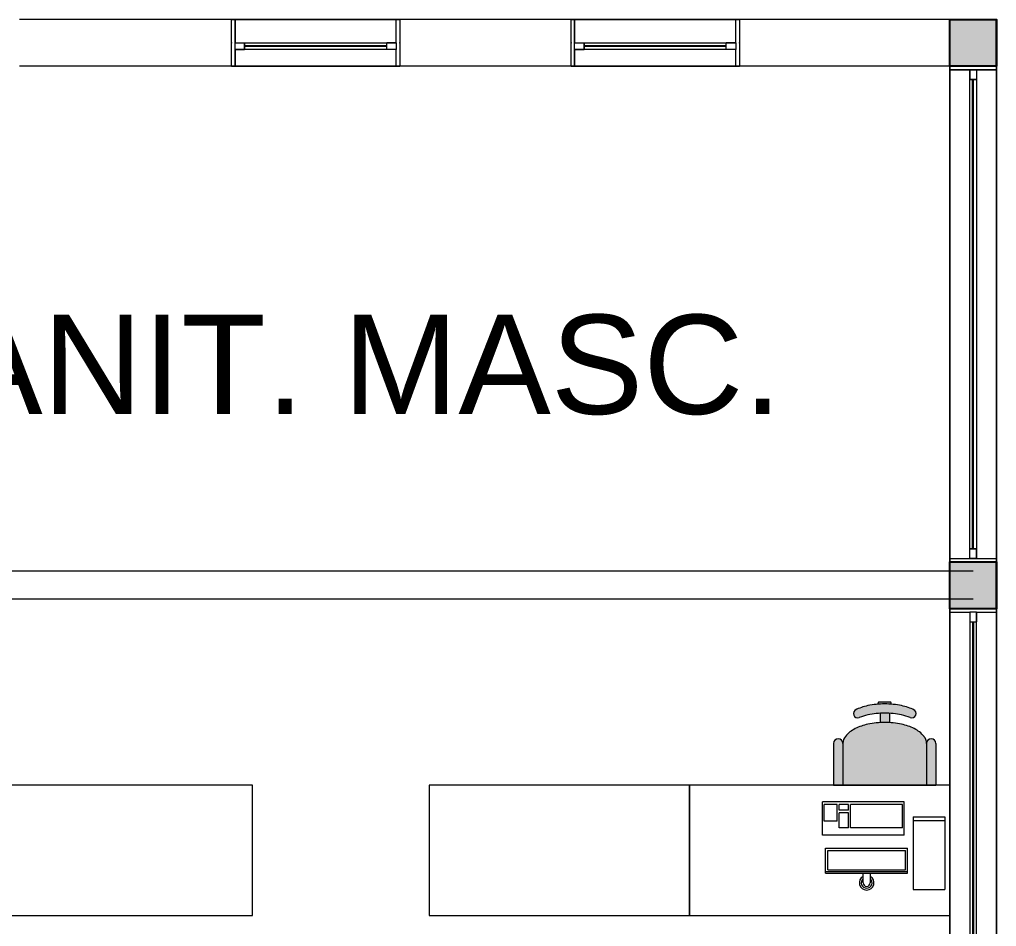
# Model space of a CAD drawing. Header units: metres. Extents: x 512 to 829, y -209 to 245.
# Drawn here: x 693.28 to 698.54, y -129.78 to -124.9 of the extents above; entities that cross this region are included whole.
import ezdxf

# ---------------------------------------------------------------- set-up
doc = ezdxf.new("R2010")
doc.units = ezdxf.units.M
doc.header["$LTSCALE"] = 0.508
doc.set_wipeout_variables(frame=1)
doc.header["$PDSIZE"] = -2
doc.linetypes.add('HIDDEN', pattern=[0.375, 0.25, -0.125])
for name, color, linetype, lineweight in [('Demolir', 10, 'HIDDEN', 15), ('MOBILIARIO', 252, 'Continuous', 18), ('None', 7, 'Continuous', 5), ('NãoImprimir', 7, 'Continuous', 5), ('Peitoris', 2, 'Continuous', 5), ('Telhado-Princ', 7, 'Continuous', 5)]:
    doc.layers.add(name, color=color, linetype=linetype, lineweight=lineweight)
doc.styles.add('Arial', font='arial.ttf')

# ---------------------------------------------------------------- blocks, each defined once
blk = doc.blocks.new('Grupo-3756')
at = {"color": 7, "linetype": 'Continuous', "lineweight": 5}
for points in [[(-0.45, 0.125), (-0.43095, 0.125), (-0.43095, -0.125), (-0.45, -0.125)], [(0.43095, 0.125), (0.45, 0.125), (0.45, -0.125), (0.43095, -0.125)]]:
    blk.add_wipeout(points, dxfattribs=at).dxf.layer = 'None'
at = {"layer": 'None', "color": 7, "linetype": 'Continuous', "lineweight": 5}
for points in [[(-0.45, 0.125), (-0.43095, 0.125), (-0.43095, -0.125), (-0.45, -0.125)], [(0.43095, 0.125), (0.45, 0.125), (0.45, -0.125), (0.43095, -0.125)]]:
    blk.add_lwpolyline(points, close=True, dxfattribs=at)
blk = doc.blocks.new('Grupo-3757')
at = {"layer": 'None', "color": 7}
blk.add_blockref('Grupo-3756', (0, 0), dxfattribs=at)
at = {"layer": 'None', "color": 7, "linetype": 'Continuous', "lineweight": 5}
for p, q in [((-0.45, 0.125), (-0.43095, 0.125)), ((-0.43095, 0.125), (-0.43095, -0.125)), ((0.45, 0.125), (0.43095, 0.125)), ((0.43095, 0.125), (0.43095, -0.125)), ((-0.45, -0.125), (-0.43095, -0.125)), ((0.45, -0.125), (0.43095, -0.125))]:
    blk.add_line(p, q, dxfattribs=at)
blk = doc.blocks.new('Grupo-3758')
at = {"layer": 'None', "color": 7, "linetype": 'Continuous', "lineweight": 5}
for p, q in [((-0.43095, 0.034925), (-0.43095, 0)), ((0.43095, 0.034925), (0.43095, 0))]:
    blk.add_line(p, q, dxfattribs=at)
blk = doc.blocks.new('Grupo-3759')
at = {"color": 7, "linetype": 'Continuous', "lineweight": 5}
for points in [[(-0.43095, 0.034925), (-0.38015, 0.034925), (-0.38015, 0), (-0.43095, 0)], [(0.38015, 0.034925), (0.43095, 0.034925), (0.43095, 0), (0.38015, 0)]]:
    blk.add_wipeout(points, dxfattribs=at).dxf.layer = 'None'
at = {"layer": 'None', "color": 7, "linetype": 'Continuous', "lineweight": 5}
for points in [[(-0.43095, 0.034925), (-0.38015, 0.034925), (-0.38015, 0), (-0.43095, 0)], [(0.38015, 0.034925), (0.43095, 0.034925), (0.43095, 0), (0.38015, 0)]]:
    blk.add_lwpolyline(points, close=True, dxfattribs=at)
blk = doc.blocks.new('Grupo-3760')
at = {"layer": 'None', "color": 7}
blk.add_blockref('Grupo-3758', (0, 0), dxfattribs=at)
at = {"color": 7, "linetype": 'Continuous', "lineweight": 5}
blk.add_wipeout([(-0.38015, 0.034925), (0.38015, 0.034925), (0.38015, 0), (-0.38015, 0)], dxfattribs=at).dxf.layer = 'None'
at = {"layer": 'None', "color": 7, "linetype": 'Continuous', "lineweight": 5}
blk.add_lwpolyline([(-0.38015, 0.034925), (0.38015, 0.034925), (0.38015, 0), (-0.38015, 0)], close=True, dxfattribs=at)
at = {"layer": 'None', "color": 7}
blk.add_blockref('Grupo-3759', (0, 0), dxfattribs=at)
at = {"layer": 'None', "color": 7, "linetype": 'Continuous', "lineweight": 5}
for p, q in [((-0.43095, 0.034925), (-0.38015, 0.034925)), ((-0.43095, 0), (-0.38015, 0)), ((-0.38015, 0.034925), (-0.38015, 0)), ((0.43095, 0.034925), (0.38015, 0.034925)), ((0.38015, 0.034925), (0.38015, 0)), ((0.43095, 0), (0.38015, 0))]:
    blk.add_line(p, q, dxfattribs=at)
blk = doc.blocks.new('Grupo-3761')
at = {"color": 7, "linetype": 'Continuous', "lineweight": 9}
blk.add_wipeout([(-0.3801, 0.0181), (0.3801, 0.0181), (0.3801, 0.0168), (-0.3801, 0.0168)], dxfattribs=at).dxf.layer = 'None'
blk = doc.blocks.new('Grupo-3762')
at = {"layer": 'None', "color": 7}
blk.add_blockref('Grupo-3761', (0, 0), dxfattribs=at)
at = {"layer": 'None', "color": 7, "linetype": 'Continuous', "lineweight": 25}
for p, q in [((-0.3801, 0.0181), (0.3801, 0.0181)), ((-0.3801, 0.0168), (0.3801, 0.0168))]:
    blk.add_line(p, q, dxfattribs=at)
blk = doc.blocks.new('Grupo-3763')
at = {"layer": 'None', "color": 7, "linetype": 'Continuous', "lineweight": 20}
for p, q in [((0.45, 0.125), (-0.45, 0.125)), ((0.45, -0.125), (-0.45, -0.125))]:
    blk.add_line(p, q, dxfattribs=at)
blk = doc.blocks.new('Window (2D)-326')
at = {"color": 7, "linetype": 'Continuous', "lineweight": 5}
blk.add_wipeout([(-0.45, 0.125), (0.45, 0.125), (0.45, -0.125), (-0.45, -0.125)], dxfattribs=at).dxf.layer = 'None'
at = {"layer": 'None', "color": 7}
blk.add_blockref('Grupo-3757', (0, 0), dxfattribs=at)
at = {"layer": 'None', "color": 7, "linetype": 'Continuous', "lineweight": 5}
for p, q in [((-0.45, 0.125), (0.45, 0.125)), ((-0.45, -0.125), (0.45, -0.125))]:
    blk.add_line(p, q, dxfattribs=at)
at = {"layer": 'NãoImprimir', "linetype": 'Continuous'}
for p in [(-0.45, 0), (0.45, 0)]:
    blk.add_point(p, dxfattribs=at)
at = {"layer": 'Peitoris'}
blk.add_blockref('Grupo-3760', (0, 0), dxfattribs=at)
blk.add_blockref('Grupo-3762', (0, 0), dxfattribs=at)
at = {"layer": 'Telhado-Princ'}
blk.add_blockref('Grupo-3763', (0, 0), dxfattribs=at)
blk = doc.blocks.new('Grupo-3764')
at = {"color": 7, "linetype": 'Continuous', "lineweight": 5}
for points in [[(-0.45, 0.125), (-0.43095, 0.125), (-0.43095, -0.125), (-0.45, -0.125)], [(0.43095, 0.125), (0.45, 0.125), (0.45, -0.125), (0.43095, -0.125)]]:
    blk.add_wipeout(points, dxfattribs=at).dxf.layer = 'None'
at = {"layer": 'None', "color": 7, "linetype": 'Continuous', "lineweight": 5}
for points in [[(-0.45, 0.125), (-0.43095, 0.125), (-0.43095, -0.125), (-0.45, -0.125)], [(0.43095, 0.125), (0.45, 0.125), (0.45, -0.125), (0.43095, -0.125)]]:
    blk.add_lwpolyline(points, close=True, dxfattribs=at)
blk = doc.blocks.new('Grupo-3765')
at = {"layer": 'None', "color": 7}
blk.add_blockref('Grupo-3764', (0, 0), dxfattribs=at)
at = {"layer": 'None', "color": 7, "linetype": 'Continuous', "lineweight": 5}
for p, q in [((-0.45, 0.125), (-0.43095, 0.125)), ((-0.43095, 0.125), (-0.43095, -0.125)), ((0.45, 0.125), (0.43095, 0.125)), ((0.43095, 0.125), (0.43095, -0.125)), ((-0.45, -0.125), (-0.43095, -0.125)), ((0.45, -0.125), (0.43095, -0.125))]:
    blk.add_line(p, q, dxfattribs=at)
blk = doc.blocks.new('Grupo-3766')
at = {"layer": 'None', "color": 7, "linetype": 'Continuous', "lineweight": 5}
for p, q in [((-0.43095, 0.034925), (-0.43095, 0)), ((0.43095, 0.034925), (0.43095, 0))]:
    blk.add_line(p, q, dxfattribs=at)
blk = doc.blocks.new('Grupo-3767')
at = {"color": 7, "linetype": 'Continuous', "lineweight": 5}
for points in [[(-0.43095, 0.034925), (-0.38015, 0.034925), (-0.38015, 0), (-0.43095, 0)], [(0.38015, 0.034925), (0.43095, 0.034925), (0.43095, 0), (0.38015, 0)]]:
    blk.add_wipeout(points, dxfattribs=at).dxf.layer = 'None'
at = {"layer": 'None', "color": 7, "linetype": 'Continuous', "lineweight": 5}
for points in [[(-0.43095, 0.034925), (-0.38015, 0.034925), (-0.38015, 0), (-0.43095, 0)], [(0.38015, 0.034925), (0.43095, 0.034925), (0.43095, 0), (0.38015, 0)]]:
    blk.add_lwpolyline(points, close=True, dxfattribs=at)
blk = doc.blocks.new('Grupo-3768')
at = {"layer": 'None', "color": 7}
blk.add_blockref('Grupo-3766', (0, 0), dxfattribs=at)
at = {"color": 7, "linetype": 'Continuous', "lineweight": 5}
blk.add_wipeout([(-0.38015, 0.034925), (0.38015, 0.034925), (0.38015, 0), (-0.38015, 0)], dxfattribs=at).dxf.layer = 'None'
at = {"layer": 'None', "color": 7, "linetype": 'Continuous', "lineweight": 5}
blk.add_lwpolyline([(-0.38015, 0.034925), (0.38015, 0.034925), (0.38015, 0), (-0.38015, 0)], close=True, dxfattribs=at)
at = {"layer": 'None', "color": 7}
blk.add_blockref('Grupo-3767', (0, 0), dxfattribs=at)
at = {"layer": 'None', "color": 7, "linetype": 'Continuous', "lineweight": 5}
for p, q in [((-0.43095, 0.034925), (-0.38015, 0.034925)), ((-0.43095, 0), (-0.38015, 0)), ((-0.38015, 0.034925), (-0.38015, 0)), ((0.43095, 0.034925), (0.38015, 0.034925)), ((0.38015, 0.034925), (0.38015, 0)), ((0.43095, 0), (0.38015, 0))]:
    blk.add_line(p, q, dxfattribs=at)
blk = doc.blocks.new('Grupo-3769')
at = {"color": 7, "linetype": 'Continuous', "lineweight": 9}
blk.add_wipeout([(-0.3801, 0.0181), (0.3801, 0.0181), (0.3801, 0.0168), (-0.3801, 0.0168)], dxfattribs=at).dxf.layer = 'None'
blk = doc.blocks.new('Grupo-3770')
at = {"layer": 'None', "color": 7}
blk.add_blockref('Grupo-3769', (0, 0), dxfattribs=at)
at = {"layer": 'None', "color": 7, "linetype": 'Continuous', "lineweight": 25}
for p, q in [((-0.3801, 0.0181), (0.3801, 0.0181)), ((-0.3801, 0.0168), (0.3801, 0.0168))]:
    blk.add_line(p, q, dxfattribs=at)
blk = doc.blocks.new('Grupo-3771')
at = {"layer": 'None', "color": 7, "linetype": 'Continuous', "lineweight": 20}
for p, q in [((0.45, 0.125), (-0.45, 0.125)), ((0.45, -0.125), (-0.45, -0.125))]:
    blk.add_line(p, q, dxfattribs=at)
blk = doc.blocks.new('Window (2D)-327')
at = {"color": 7, "linetype": 'Continuous', "lineweight": 5}
blk.add_wipeout([(-0.45, 0.125), (0.45, 0.125), (0.45, -0.125), (-0.45, -0.125)], dxfattribs=at).dxf.layer = 'None'
at = {"layer": 'None', "color": 7}
blk.add_blockref('Grupo-3765', (0, 0), dxfattribs=at)
at = {"layer": 'None', "color": 7, "linetype": 'Continuous', "lineweight": 5}
for p, q in [((-0.45, 0.125), (0.45, 0.125)), ((-0.45, -0.125), (0.45, -0.125))]:
    blk.add_line(p, q, dxfattribs=at)
at = {"layer": 'NãoImprimir', "linetype": 'Continuous'}
for p in [(-0.45, 0), (0.45, 0)]:
    blk.add_point(p, dxfattribs=at)
at = {"layer": 'Peitoris'}
blk.add_blockref('Grupo-3768', (0, 0), dxfattribs=at)
blk.add_blockref('Grupo-3770', (0, 0), dxfattribs=at)
at = {"layer": 'Telhado-Princ'}
blk.add_blockref('Grupo-3771', (0, 0), dxfattribs=at)
blk = doc.blocks.new('Grupo-4720')
at = {"color": 7, "linetype": 'Continuous', "lineweight": 5}
for points in [[(-1.325, 0.125), (-1.30595, 0.125), (-1.30595, -0.125), (-1.325, -0.125)], [(1.30595, 0.125), (1.325, 0.125), (1.325, -0.125), (1.30595, -0.125)]]:
    blk.add_wipeout(points, dxfattribs=at).dxf.layer = 'None'
at = {"layer": 'None', "color": 7, "linetype": 'Continuous', "lineweight": 5}
for points in [[(-1.325, 0.125), (-1.30595, 0.125), (-1.30595, -0.125), (-1.325, -0.125)], [(1.30595, 0.125), (1.325, 0.125), (1.325, -0.125), (1.30595, -0.125)]]:
    blk.add_lwpolyline(points, close=True, dxfattribs=at)
blk = doc.blocks.new('Grupo-4721')
at = {"layer": 'None', "color": 7}
blk.add_blockref('Grupo-4720', (0, 0), dxfattribs=at)
at = {"layer": 'None', "color": 7, "linetype": 'Continuous', "lineweight": 5}
for p, q in [((-1.325, 0.125), (-1.30595, 0.125)), ((-1.30595, 0.125), (-1.30595, -0.125)), ((1.325, 0.125), (1.30595, 0.125)), ((1.30595, 0.125), (1.30595, -0.125)), ((-1.325, -0.125), (-1.30595, -0.125)), ((1.325, -0.125), (1.30595, -0.125))]:
    blk.add_line(p, q, dxfattribs=at)
blk = doc.blocks.new('Grupo-4722')
at = {"layer": 'None', "color": 7, "linetype": 'Continuous', "lineweight": 5}
for p, q in [((-1.3059, 0.0175), (-1.3059, -0.0175)), ((1.3059, 0.0175), (1.3059, -0.0175))]:
    blk.add_line(p, q, dxfattribs=at)
blk = doc.blocks.new('Grupo-4723')
at = {"color": 7, "linetype": 'Continuous', "lineweight": 5}
for points in [[(-1.3059, 0.0175), (-1.2551, 0.0175), (-1.2551, -0.0175), (-1.3059, -0.0175)], [(1.2551, 0.0175), (1.3059, 0.0175), (1.3059, -0.0175), (1.2551, -0.0175)]]:
    blk.add_wipeout(points, dxfattribs=at).dxf.layer = 'None'
at = {"layer": 'None', "color": 7, "linetype": 'Continuous', "lineweight": 5}
for points in [[(-1.3059, 0.0175), (-1.2551, 0.0175), (-1.2551, -0.0175), (-1.3059, -0.0175)], [(1.2551, 0.0175), (1.3059, 0.0175), (1.3059, -0.0175), (1.2551, -0.0175)]]:
    blk.add_lwpolyline(points, close=True, dxfattribs=at)
blk = doc.blocks.new('Grupo-4724')
at = {"layer": 'None', "color": 7}
blk.add_blockref('Grupo-4722', (0, 0), dxfattribs=at)
at = {"color": 7, "linetype": 'Continuous', "lineweight": 5}
blk.add_wipeout([(-1.2551, 0.0175), (1.2551, 0.0175), (1.2551, -0.0175), (-1.2551, -0.0175)], dxfattribs=at).dxf.layer = 'None'
at = {"layer": 'None', "color": 7, "linetype": 'Continuous', "lineweight": 5}
blk.add_lwpolyline([(-1.2551, 0.0175), (1.2551, 0.0175), (1.2551, -0.0175), (-1.2551, -0.0175)], close=True, dxfattribs=at)
at = {"layer": 'None', "color": 7}
blk.add_blockref('Grupo-4723', (0, 0), dxfattribs=at)
at = {"layer": 'None', "color": 7, "linetype": 'Continuous', "lineweight": 5}
for p, q in [((-1.3059, 0.0175), (-1.2551, 0.0175)), ((-1.2551, 0.0175), (-1.2551, -0.0175)), ((1.3059, 0.0175), (1.2551, 0.0175)), ((1.2551, 0.0175), (1.2551, -0.0175)), ((-1.3059, -0.0175), (-1.2551, -0.0175)), ((1.3059, -0.0175), (1.2551, -0.0175))]:
    blk.add_line(p, q, dxfattribs=at)
blk = doc.blocks.new('Grupo-4725')
at = {"color": 7, "linetype": 'Continuous', "lineweight": 9}
blk.add_wipeout([(-1.25515, 0.000635), (1.25515, 0.000635), (1.25515, -0.000635), (-1.25515, -0.000635)], dxfattribs=at).dxf.layer = 'None'
blk = doc.blocks.new('Grupo-4726')
at = {"layer": 'None', "color": 7}
blk.add_blockref('Grupo-4725', (0, 0), dxfattribs=at)
at = {"layer": 'None', "color": 7, "linetype": 'Continuous', "lineweight": 25}
for p, q in [((-1.25515, 0.000635), (1.25515, 0.000635)), ((-1.25515, -0.000635), (1.25515, -0.000635))]:
    blk.add_line(p, q, dxfattribs=at)
blk = doc.blocks.new('Grupo-4727')
at = {"layer": 'None', "color": 7, "linetype": 'Continuous', "lineweight": 20}
for p, q in [((1.325, 0.125), (-1.325, 0.125)), ((1.325, -0.125), (-1.325, -0.125))]:
    blk.add_line(p, q, dxfattribs=at)
blk = doc.blocks.new('Window (2D)-409')
at = {"color": 7, "linetype": 'Continuous', "lineweight": 5}
blk.add_wipeout([(-1.325, 0.125), (1.325, 0.125), (1.325, -0.125), (-1.325, -0.125)], dxfattribs=at).dxf.layer = 'None'
at = {"layer": 'None', "color": 7}
blk.add_blockref('Grupo-4721', (0, 0), dxfattribs=at)
at = {"layer": 'None', "color": 7, "linetype": 'Continuous', "lineweight": 5}
for p, q in [((-1.325, 0.125), (1.325, 0.125)), ((-1.325, -0.125), (1.325, -0.125))]:
    blk.add_line(p, q, dxfattribs=at)
at = {"layer": 'NãoImprimir', "linetype": 'Continuous'}
for p in [(-1.325, 0), (1.325, 0)]:
    blk.add_point(p, dxfattribs=at)
at = {"layer": 'Peitoris'}
blk.add_blockref('Grupo-4724', (0, 0), dxfattribs=at)
blk.add_blockref('Grupo-4726', (0, 0), dxfattribs=at)
at = {"layer": 'Telhado-Princ'}
blk.add_blockref('Grupo-4727', (0, 0), dxfattribs=at)
blk = doc.blocks.new('Grupo-4728')
at = {"color": 7, "linetype": 'Continuous', "lineweight": 5}
for points in [[(-1.325, 0.125), (-1.30595, 0.125), (-1.30595, -0.125), (-1.325, -0.125)], [(1.30595, 0.125), (1.325, 0.125), (1.325, -0.125), (1.30595, -0.125)]]:
    blk.add_wipeout(points, dxfattribs=at).dxf.layer = 'None'
at = {"layer": 'None', "color": 7, "linetype": 'Continuous', "lineweight": 5}
for points in [[(-1.325, 0.125), (-1.30595, 0.125), (-1.30595, -0.125), (-1.325, -0.125)], [(1.30595, 0.125), (1.325, 0.125), (1.325, -0.125), (1.30595, -0.125)]]:
    blk.add_lwpolyline(points, close=True, dxfattribs=at)
blk = doc.blocks.new('Grupo-4729')
at = {"layer": 'None', "color": 7}
blk.add_blockref('Grupo-4728', (0, 0), dxfattribs=at)
at = {"layer": 'None', "color": 7, "linetype": 'Continuous', "lineweight": 5}
for p, q in [((-1.325, 0.125), (-1.30595, 0.125)), ((-1.30595, 0.125), (-1.30595, -0.125)), ((1.325, 0.125), (1.30595, 0.125)), ((1.30595, 0.125), (1.30595, -0.125)), ((-1.325, -0.125), (-1.30595, -0.125)), ((1.325, -0.125), (1.30595, -0.125))]:
    blk.add_line(p, q, dxfattribs=at)
blk = doc.blocks.new('Grupo-4730')
at = {"layer": 'None', "color": 7, "linetype": 'Continuous', "lineweight": 5}
for p, q in [((-1.3059, 0.0175), (-1.3059, -0.0175)), ((1.3059, 0.0175), (1.3059, -0.0175))]:
    blk.add_line(p, q, dxfattribs=at)
blk = doc.blocks.new('Grupo-4731')
at = {"color": 7, "linetype": 'Continuous', "lineweight": 5}
for points in [[(-1.3059, 0.0175), (-1.2551, 0.0175), (-1.2551, -0.0175), (-1.3059, -0.0175)], [(1.2551, 0.0175), (1.3059, 0.0175), (1.3059, -0.0175), (1.2551, -0.0175)]]:
    blk.add_wipeout(points, dxfattribs=at).dxf.layer = 'None'
at = {"layer": 'None', "color": 7, "linetype": 'Continuous', "lineweight": 5}
for points in [[(-1.3059, 0.0175), (-1.2551, 0.0175), (-1.2551, -0.0175), (-1.3059, -0.0175)], [(1.2551, 0.0175), (1.3059, 0.0175), (1.3059, -0.0175), (1.2551, -0.0175)]]:
    blk.add_lwpolyline(points, close=True, dxfattribs=at)
blk = doc.blocks.new('Grupo-4732')
at = {"layer": 'None', "color": 7}
blk.add_blockref('Grupo-4730', (0, 0), dxfattribs=at)
at = {"color": 7, "linetype": 'Continuous', "lineweight": 5}
blk.add_wipeout([(-1.2551, 0.0175), (1.2551, 0.0175), (1.2551, -0.0175), (-1.2551, -0.0175)], dxfattribs=at).dxf.layer = 'None'
at = {"layer": 'None', "color": 7, "linetype": 'Continuous', "lineweight": 5}
blk.add_lwpolyline([(-1.2551, 0.0175), (1.2551, 0.0175), (1.2551, -0.0175), (-1.2551, -0.0175)], close=True, dxfattribs=at)
at = {"layer": 'None', "color": 7}
blk.add_blockref('Grupo-4731', (0, 0), dxfattribs=at)
at = {"layer": 'None', "color": 7, "linetype": 'Continuous', "lineweight": 5}
for p, q in [((-1.3059, 0.0175), (-1.2551, 0.0175)), ((-1.2551, 0.0175), (-1.2551, -0.0175)), ((1.3059, 0.0175), (1.2551, 0.0175)), ((1.2551, 0.0175), (1.2551, -0.0175)), ((-1.3059, -0.0175), (-1.2551, -0.0175)), ((1.3059, -0.0175), (1.2551, -0.0175))]:
    blk.add_line(p, q, dxfattribs=at)
blk = doc.blocks.new('Grupo-4733')
at = {"color": 7, "linetype": 'Continuous', "lineweight": 9}
blk.add_wipeout([(-1.25515, 0.000635), (1.25515, 0.000635), (1.25515, -0.000635), (-1.25515, -0.000635)], dxfattribs=at).dxf.layer = 'None'
blk = doc.blocks.new('Grupo-4734')
at = {"layer": 'None', "color": 7}
blk.add_blockref('Grupo-4733', (0, 0), dxfattribs=at)
at = {"layer": 'None', "color": 7, "linetype": 'Continuous', "lineweight": 25}
for p, q in [((-1.25515, 0.000635), (1.25515, 0.000635)), ((-1.25515, -0.000635), (1.25515, -0.000635))]:
    blk.add_line(p, q, dxfattribs=at)
blk = doc.blocks.new('Grupo-4735')
at = {"layer": 'None', "color": 7, "linetype": 'Continuous', "lineweight": 20}
for p, q in [((1.325, 0.125), (-1.325, 0.125)), ((1.325, -0.125), (-1.325, -0.125))]:
    blk.add_line(p, q, dxfattribs=at)
blk = doc.blocks.new('Window (2D)-410')
at = {"color": 7, "linetype": 'Continuous', "lineweight": 5}
blk.add_wipeout([(-1.325, 0.125), (1.325, 0.125), (1.325, -0.125), (-1.325, -0.125)], dxfattribs=at).dxf.layer = 'None'
at = {"layer": 'None', "color": 7}
blk.add_blockref('Grupo-4729', (0, 0), dxfattribs=at)
at = {"layer": 'None', "color": 7, "linetype": 'Continuous', "lineweight": 5}
for p, q in [((-1.325, 0.125), (1.325, 0.125)), ((-1.325, -0.125), (1.325, -0.125))]:
    blk.add_line(p, q, dxfattribs=at)
at = {"layer": 'NãoImprimir', "linetype": 'Continuous'}
for p in [(-1.325, 0), (1.325, 0)]:
    blk.add_point(p, dxfattribs=at)
at = {"layer": 'Peitoris'}
blk.add_blockref('Grupo-4732', (0, 0), dxfattribs=at)
blk.add_blockref('Grupo-4734', (0, 0), dxfattribs=at)
at = {"layer": 'Telhado-Princ'}
blk.add_blockref('Grupo-4735', (0, 0), dxfattribs=at)
blk = doc.blocks.new('Grupo-4859')
at = {"layer": 'None', "linetype": 'Continuous', "lineweight": 0}
for points in [[(-19.1639, -51.1987), (-19.1639, -50.9487), (-18.9139, -50.9487), (-18.9139, -51.1987)], [(-19.1639, -54.0987), (-19.1639, -53.8487), (-18.9139, -53.8487), (-18.9139, -54.0987)]]:
    blk.add_hatch(color=255, dxfattribs=at).paths.add_polyline_path(points)
at = {"layer": 'None', "color": 7, "linetype": 'Continuous', "lineweight": 25}
for points in [[(-19.1639, -51.1987), (-19.1639, -50.9487), (-18.9139, -50.9487), (-18.9139, -51.1987)], [(-19.1639, -54.0987), (-19.1639, -53.8487), (-18.9139, -53.8487), (-18.9139, -54.0987)]]:
    blk.add_lwpolyline(points, close=True, dxfattribs=at)
blk = doc.blocks.new('monitor')
at = {"layer": 'MOBILIARIO'}
for p, q in [((-0.0198, 0.1342), (-0.0198, 0.1859)), ((0.0185, 0.1859), (0.0185, 0.1342)), ((0.2202, 0.1342), (-0.2202, 0.1342)), ((-0.2202, 0.1342), (-0.2202, 0)), ((0.2202, 0.1256), (-0.2202, 0.1256)), ((0.2089, 0.116), (-0.2101, 0.116)), ((-0.2101, 0.116), (-0.2101, 0.0121)), ((0.2089, 0.116), (0.2089, 0.0121)), ((0.2202, 0.1342), (0.2202, 0)), ((0.2202, 0), (-0.2202, 0)), ((0.2089, 0.0121), (-0.2101, 0.0121))]:
    blk.add_line(p, q, dxfattribs=at)
for radius, start, end in [(0.0392, 299.3143, 240.6857), (0.0292, 311.0987, 228.9013), (0.0192, 0, 180)]:
    blk.add_arc((-0.0007, 0.1859), radius, start, end, dxfattribs=at)
blk = doc.blocks.new('computador')
at = {"layer": 'MOBILIARIO'}
for p, q in [((0, -0.39), (0, 0)), ((0.17, 0), (0, 0)), ((0.17, -0.39), (0.17, 0)), ((0.2187, -0.2908), (0.2187, -0.4708)), ((0.2187, -0.2908), (0.6587, -0.2908)), ((0.6587, -0.2908), (0.6587, -0.4708)), ((0.2287, -0.3308), (0.2287, -0.4558)), ((0.2287, -0.3308), (0.5087, -0.3308)), ((0.5087, -0.3308), (0.5087, -0.4558)), ((0.5187, -0.3308), (0.5187, -0.4108)), ((0.5187, -0.3308), (0.5687, -0.3308)), ((0.5687, -0.3308), (0.5687, -0.4108)), ((0.5787, -0.3658), (0.5787, -0.4558)), ((0.5787, -0.3658), (0.6487, -0.3658)), ((0.6487, -0.3658), (0.6487, -0.4558)), ((0.17, -0.37), (0, -0.37)), ((0.17, -0.39), (0, -0.39)), ((0.5187, -0.4108), (0.5687, -0.4108)), ((0.2187, -0.4708), (0.6587, -0.4708)), ((0.2287, -0.4558), (0.5087, -0.4558)), ((0.5187, -0.4258), (0.5187, -0.4558)), ((0.5187, -0.4258), (0.5687, -0.4258)), ((0.5187, -0.4558), (0.5687, -0.4558)), ((0.5687, -0.4258), (0.5687, -0.4558)), ((0.5787, -0.4558), (0.6487, -0.4558))]:
    blk.add_line(p, q, dxfattribs=at)
blk.add_blockref('monitor', (0.4217, -0.2212), dxfattribs=at)

msp = doc.modelspace()

# ---------------------------------------------------------------- hatches: boundary and pattern name
at = {"layer": 'Demolir', "linetype": 'Continuous', "lineweight": 0, "true_color": 0x7aafdf}
h = msp.add_hatch(color=143, dxfattribs=at)
h.dxf.hatch_style = 1
h.paths.add_polyline_path([(698.1625, -128.7926, 0.174705), (698.1487, -128.7545, 0.104203), (698.0966, -128.7131, 0.064948), (698.0285, -128.6895, 0.051099), (697.9375, -128.6801, 0.051099), (697.8465, -128.6895, 0.064948), (697.7784, -128.7131, 0.104203), (697.7262, -128.7545, 0.174705), (697.7125, -128.7926), (697.7125, -129.0176), (698.1625, -129.0176)])
h.paths.add_polyline_path([(698.2125, -128.7926, 1), (698.1625, -128.7926), (698.1625, -129.0176), (698.2125, -129.0176)])
h.paths.add_polyline_path([(697.7125, -128.7926, 1), (697.6625, -128.7926), (697.6625, -129.0176), (697.7125, -129.0176)])
h.paths.add_polyline_path([(698.0285, -128.5895, 0.051099), (697.9375, -128.5801, 0.051099), (697.8465, -128.5895, 0.062667), (697.7806, -128.612, 0.930498), (697.8005, -128.6532, -0.043138), (697.8465, -128.6395, -0.051099), (697.9375, -128.6301, -0.051099), (698.0285, -128.6395, -0.043138), (698.0744, -128.6532, 0.930498), (698.0943, -128.612, 0.062667)])
h.paths.add_polyline_path([(697.9625, -128.6308, 0.013937), (697.9375, -128.6301, 0.013937), (697.9125, -128.6308), (697.9125, -128.6808, -0.013937), (697.9375, -128.6801, -0.013937), (697.9625, -128.6808)])
h.paths.add_polyline_path([(697.9675, -128.5701), (697.9075, -128.5701, 0.414214), (697.9025, -128.5751), (697.9025, -128.5815, -0.019523), (697.9375, -128.5801, -0.019523), (697.9725, -128.5815), (697.9725, -128.5751, 0.414214)])

# ---------------------------------------------------------------- linework, layer by layer
at = {"layer": 'MOBILIARIO', "linetype": 'Continuous', "lineweight": 0}
for p, q in [((697.9675, -128.5701), (697.9075, -128.5701)), ((697.9025, -128.5815), (697.9025, -128.5751)), ((697.9725, -128.5815), (697.9725, -128.5751)), ((697.9125, -128.6308), (697.9125, -128.6808)), ((697.9625, -128.6308), (697.9625, -128.6808)), ((697.6625, -128.7926), (697.6625, -129.0176)), ((697.7125, -128.7926), (697.7125, -129.0176)), ((698.1625, -128.7926), (698.1625, -129.0176)), ((698.2125, -128.7926), (698.2125, -129.0176)), ((697.6625, -129.0176), (698.2125, -129.0176))]:
    msp.add_line(p, q, dxfattribs=at)
for points in [[(694.537, -129.0176), (693.137, -129.0176), (693.137, -129.7176), (694.537, -129.7176)], [(696.887, -129.0176), (695.487, -129.0176), (695.487, -129.7176), (696.887, -129.7176)]]:
    msp.add_lwpolyline(points, close=True, dxfattribs=at)
for centre, radius, start, end in [((697.9075, -128.5751), 0.005, 90, 180), ((697.9675, -128.5751), 0.005, 0, 90), ((697.792, -128.6319), 0.0229, 111.5813, 291.5813), ((697.903, -128.8623), 0.2786, 101.7009, 116.5651), ((697.9375, -129.0288), 0.4487, 90, 101.7009), ((697.9375, -129.0288), 0.4487, 78.2991, 90), ((697.9719, -128.8623), 0.2786, 63.4349, 78.2991), ((698.0829, -128.6319), 0.0229, 248.4187, 68.4187), ((697.903, -128.9123), 0.2786, 101.7009, 111.5813), ((697.9375, -129.0788), 0.4487, 90, 101.7009), ((697.9375, -129.0788), 0.4487, 78.2991, 90), ((697.9719, -128.9123), 0.2786, 68.4187, 78.2991), ((697.8506, -128.8576), 0.1616, 116.5651, 140.3607), ((697.903, -128.9623), 0.2786, 101.7009, 116.5651), ((697.9375, -129.1288), 0.4487, 90, 101.7009), ((697.9375, -129.1288), 0.4487, 78.2991, 90), ((697.9719, -128.9623), 0.2786, 63.4349, 78.2991), ((698.0243, -128.8576), 0.1616, 39.6393, 63.4349), ((697.6875, -128.7926), 0.025, 0, 180), ((697.7722, -128.7926), 0.0597, 140.3607, 180), ((698.1027, -128.7926), 0.0597, 0, 39.6393), ((698.1875, -128.7926), 0.025, 0, 180)]:
    msp.add_arc(centre, radius, start, end, dxfattribs=at)
at = {"layer": 'None', "color": 7, "linetype": 'Continuous', "lineweight": 18}
for p, q in [((694.4242, -124.8994), (693.2841, -124.8994)), ((696.2504, -124.8994), (695.3295, -124.8994)), ((698.287, -124.8994), (697.1557, -124.8994)), ((698.4127, -128.0176), (691.5978, -128.0176))]:
    msp.add_line(p, q, dxfattribs=at)
at = {"layer": 'None', "color": 7, "linetype": 'Continuous', "lineweight": 25}
for p, q in [((698.5384, -125.1508), (698.5384, -124.8994)), ((698.5384, -128.0679), (698.5384, -127.8165))]:
    msp.add_line(p, q, dxfattribs=at)

# ---------------------------------------------------------------- wipeouts: each hides what was drawn before it
at = {"color": 7, "linetype": 'Continuous', "lineweight": 5}
msp.add_wipeout([(698.287, -127.8667), (698.287, -125.1508), (691.5978, -125.1508), (691.5978, -127.8667)], dxfattribs=at).dxf.layer = 'None'

# ---------------------------------------------------------------- next in the draw order: linework, layer by layer
at = {"layer": 'None', "color": 7, "linetype": 'Continuous', "lineweight": 25}
for p, q in [((698.287, -125.1508), (698.287, -125.0502)), ((698.287, -128.0679), (698.287, -127.8165))]:
    msp.add_line(p, q, dxfattribs=at)
at = {"layer": 'None', "color": 7, "linetype": 'Continuous', "lineweight": 18}
for p, q in [((694.4242, -125.1508), (693.2841, -125.1508)), ((696.2504, -125.1508), (695.3295, -125.1508)), ((698.287, -125.1508), (697.1557, -125.1508)), ((698.4127, -127.8667), (691.5978, -127.8667))]:
    msp.add_line(p, q, dxfattribs=at)

# ---------------------------------------------------------------- next in the draw order: texts
at = {"layer": 'None', "color": 7, "insert": (694.8991, -126.4871), "char_height": 0.533672, "attachment_point": 2, "line_spacing_factor": 0.96736, "style": 'Arial'}
msp.add_mtext('SANIT. MASC.\\P', dxfattribs=at)

# ---------------------------------------------------------------- next in the draw order: block references
at = {"layer": 'None', "color": 7, "yscale": 1.005894640890275, "zscale": 1.005894640890275}
for name, p, xscale, rotation in [('Window (2D)-326', (694.8768, -125.0251), 1.005894640890275, 180), ('Window (2D)-327', (696.703, -125.0251), 1.005894640890275, 180), ('Window (2D)-409', (698.4127, -126.4836), 1.005894640890275, 90), ('Window (2D)-410', (698.4127, -129.4007), -1.005894640890275, 90)]:
    msp.add_blockref(name, p, dxfattribs=dict(at, xscale=xscale, rotation=rotation))

# ---------------------------------------------------------------- next in the draw order: linework, layer by layer
at = {"layer": 'MOBILIARIO', "linetype": 'Continuous', "lineweight": 0}
msp.add_lwpolyline([(698.287, -129.0176), (696.887, -129.0176), (696.887, -129.7176), (698.287, -129.7176)], close=True, dxfattribs=at)

# ---------------------------------------------------------------- next in the draw order: block references
at = {"layer": 'Demolir', "linetype": 'Continuous', "lineweight": 0, "rotation": 180}
msp.add_blockref('computador', (698.2612, -129.5774), dxfattribs=at)
at = {"layer": 'None', "color": 7, "xscale": 1.005894640890275, "yscale": 1.005894640890275, "zscale": 1.005894640890275}
msp.add_blockref('Grupo-4859', (717.5638, -73.6503), dxfattribs=at)

doc.saveas('drawing.dxf')
